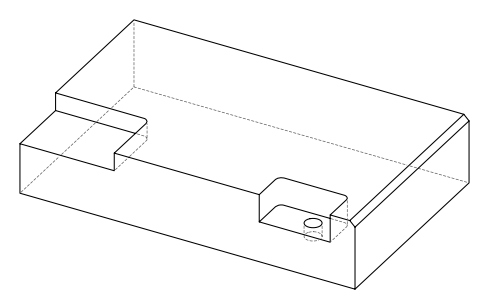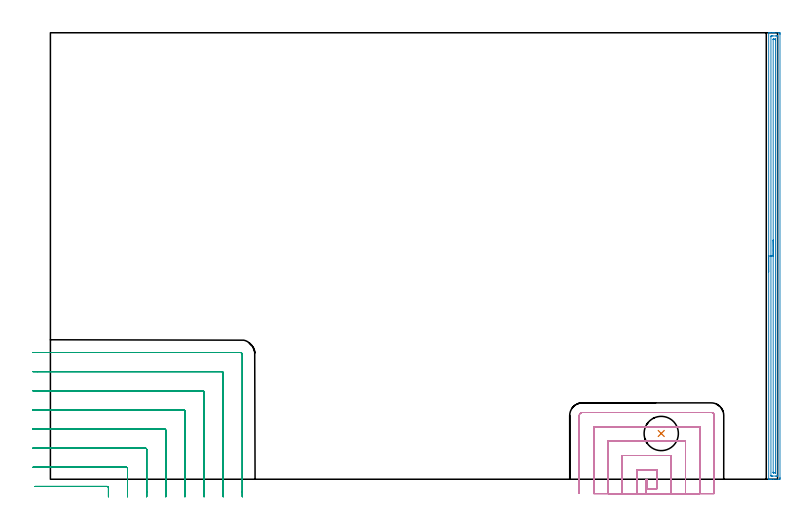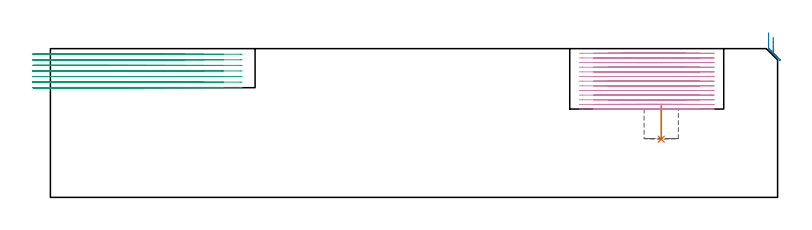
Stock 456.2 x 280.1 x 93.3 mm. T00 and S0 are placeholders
(PLAN: 4 operations, 3 tool changes, 50.4 min)
(1 INDEXABLE_INSERT_DRILL_BLIND_HOLE_FROM_SOLID | STEP1POCKET | NXT0302_014 | 0.09 min | 20495 mm3)
(2 AREA_MILL | FG_CHAMFER_SURFACE | UGT0205_001 | 6.91 min | 7061 mm3)
(3 MILL_CORNER_NOTCH_RECTANGULAR | CORNER_NOTCH_RECTANGULAR | UGT0201_008 | Follow Part, ap 4, ae 75% | 16.9 min | 274827 mm3)
(4 MILL_SLOT | SLOT_PARTIAL_RECTANGULAR | NXT0201_011 | Follow Part, ap 3, ae 75% | 26.53 min | 160623 mm3)
(TOOL NXT0302_014 | Index. Insert Drill 21.5mm [880-D2150L25-03] | D21.5 PA176 FL65 Z2)
(TOOL UGT0205_001 | Chamfer Mill 20 x 3 x 45 deg. | D20 FL50 Z2)
(TOOL UGT0201_008 | End Mill 16 mm | D16 FL32 Z4)
(TOOL NXT0201_011 | ENDMILL 12mm [2P460-1200-NA 1630] | D12 FL38 Z6)
(OP 1 INDEXABLE_INSERT_DRILL_BLIND_HOLE_FROM_SOLID)
G17 G21 G94 G90
T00 M6
G54
G17 G0 G90 X383.2 Y28.7 S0 M3
G43 Z103.3 H1
G94 G81 G98 Z36.5 F250. R57.4
G80
M5
M2
(OP 2 AREA_MILL)
G17 G21 G94 G90
T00 M6
G54
G17 G0 G90 X450.603 Y130.049 S1061 M3
G43 Z103.3 H0
Z103.297
G94 G1 Y130.087 Z102.425 F250.
Y130.201 Z101.56
Y130.39 Z100.709
Y130.652 Z99.877
Y130.986 Z99.071
Y131.389 Z98.297
Y131.858 Z97.561
Y132.389 Z96.869
Y132.978 Z96.226
Y133.621 Z95.636
Y134.314 Z95.105
Y135.049 Z94.637
Y135.823 Z94.234
Y136.629 Z93.9
Y137.461 Z93.638
Y138.313 Z93.449
Y139.178 Z93.335
Y140.049 Z93.297
X450.6 Y279.923 Z93.3
X450.602 Y280.092 Z93.288
X450.608 Y280.093 Z93.283
X450.965 Y280.1 Z92.934
X451.246 Z92.653
X451.944 Z91.95
X453.176 Z90.721
X453.709 Z90.186
X454.325 Z89.571
X456.971 Z86.926
X457.238 Y280.097 Z86.659
X457.692 Y280.09 Z86.206
X457.695 Y279.94 Z86.203
X457.699 Y279.476 Z86.201
X457.7 Y279.008 Z86.2
Y1.049
X457.699 Y0.624 Z86.201
X457.695 Y0.16 Z86.203
X457.691 Y0.009 Z86.206
X457.238 Y0. Z86.659
X453.709 Z90.186
X452.294 Z91.603
X451.944 Z91.95
X451.246 Z92.653
X450.966 Z92.934
X450.615 Z93.276
X450.605 Y0.065 Z93.289
X450.604 Y0.078 Z93.29
Y0.096 Z93.292
X450.606 Y0.174 Z93.294
X450.603 Y140.049 Z93.297
X452.017 Z91.883
X452.015 Y277.618 Z91.885
Y277.689
X452.022 Y278.09 Z91.878
X452.423 Y278.098 Z91.477
X452.827 Y278.099 Z91.073
X453.303 Y278.1 Z90.597
X455.067 Z88.833
X455.473 Y278.099 Z88.427
X455.952 Y278.097 Z87.948
X456.179 Y278.09 Z87.721
X456.279 Y278.067 Z87.621
X456.285 Y277.76 Z87.615
Y277.689
Y2.482
Y2.411
X456.278 Y2.01 Z87.622
X455.877 Y2.002 Z88.023
X455.473 Y2.001 Z88.427
X454.997 Y2. Z88.903
X453.233 Z90.667
X452.827 Y2.001 Z91.073
X452.348 Y2.003 Z91.552
X452.124 Y2.01 Z91.776
X452.027 Y2.036 Z91.873
X452.021 Y2.334 Z91.879
Y2.411
X452.017 Y140.049 Z91.883
X453.431 Z90.469
X453.429 Y275.901 Z90.471
X453.431 Y276.043 Z90.469
X453.433 Y276.077 Z90.467
X453.435 Y276.088 Z90.465
X453.448 Y276.091 Z90.452
X453.515 Y276.098 Z90.385
X453.709 Y276.099 Z90.191
X454.395 Y276.1 Z89.505
X454.591 Y276.099 Z89.309
X454.787 Y276.095 Z89.113
X454.842 Y276.091 Z89.058
X454.865 Y276.087 Z89.035
X454.867 Y276.07 Z89.033
X454.87 Y275.996 Z89.03
X454.871 Y275.901 Z89.029
X454.872 Y275.617 Z89.028
X454.871 Y4.199 Z89.029
X454.869 Y4.057 Z89.031
X454.867 Y4.023 Z89.033
X454.865 Y4.012 Z89.035
X454.852 Y4.009 Z89.048
X454.785 Y4.002 Z89.115
X454.591 Y4.001 Z89.309
X453.905 Y4. Z89.995
X453.709 Y4.002 Z90.191
X453.513 Y4.006 Z90.387
X453.458 Y4.01 Z90.442
X453.44 Y4.016 Z90.46
X453.439 Y4.033 Z90.461
X453.436 Y4.106 Z90.464
X453.435 Y4.199 Z90.465
X453.434 Y4.477 Z90.466
X453.431 Y140.049 Z90.469
Y140.921 Z90.507
Y141.786 Z90.621
Y142.638 Z90.809
Y143.47 Z91.072
Y144.276 Z91.406
Y145.049 Z91.808
Y145.785 Z92.277
Y146.477 Z92.808
Y147.12 Z93.398
Y147.71 Z94.041
Y148.241 Z94.733
Y148.71 Z95.469
Y149.112 Z96.243
Y149.446 Z97.049
Y149.709 Z97.881
Y149.897 Z98.732
Y150.011 Z99.597
Y150.049 Z100.469
G0 Z103.3
M5
M2
(OP 3 MILL_CORNER_NOTCH_RECTANGULAR)
G17 G21 G94 G90
T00 M6
G54
G17 G0 G90 X36.4 Y-11. S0 M3
G43 Z103.3 H0
Z89.8
G94 G1 Y-8. F250.
Y-5.294 F500.
G3 X35.607 Y-4.5 R0.8
G1 X-6.614
X-9.614 F250.
G0 Z103.3
X48.4 Y-11.
Z89.8
G1 Y-8.
Y6.706 F500.
G3 X47.606 Y7.5 R0.8
G1 X-8.
X-11. F250.
G0 Z103.3
X60.4 Y-11.
Z89.8
G1 Y-8.
Y18.706 F500.
G3 X59.606 Y19.5 R0.8
G1 X-8.
X-11. F250.
G0 Z103.3
X72.4 Y-11.
Z89.8
G1 Y-8.
Y30.705 F500.
G3 X71.605 Y31.5 R0.8
G1 X-8.
X-11. F250.
G0 Z103.3
X84.4 Y-11.
Z89.8
G1 Y-8.
Y42.705 F500.
G3 X83.605 Y43.5 R0.8
G1 X-8.
X-11. F250.
G0 Z103.3
X96.4 Y-11.
Z89.8
G1 Y-8.
Y54.705 F500.
G3 X95.605 Y55.5 R0.8
G1 X-8.
X-11. F250.
G0 Z103.3
X108.4 Y-11.
Z89.8
G1 Y-8.
Y66.704 F500.
G3 X107.604 Y67.5 R0.8
G1 X-8.
X-11. F250.
G0 Z103.3
X120.4 Y-11.
Z89.8
G1 Y-8.
Y78.2 F500.
G3 X119.1 Y79.5 R1.3
G1 X-8.
X-11. F250.
G0 Z103.3
X36.4 Y-11.
Z86.3
G1 Y-8.
Y-5.293 F500.
G3 X35.607 Y-4.5 R0.8
G1 X-6.614
X-9.614 F250.
G0 Z103.3
X48.4 Y-11.
Z86.3
G1 Y-8.
Y6.706 F500.
G3 X47.606 Y7.5 R0.8
G1 X-8.
X-11. F250.
G0 Z103.3
X60.4 Y-11.
Z86.3
G1 Y-8.
Y18.706 F500.
G3 X59.606 Y19.5 R0.8
G1 X-8.
X-11. F250.
G0 Z103.3
X72.4 Y-11.
Z86.3
G1 Y-8.
Y30.705 F500.
G3 X71.605 Y31.5 R0.8
G1 X-8.
X-11. F250.
G0 Z103.3
X84.4 Y-11.
Z86.3
G1 Y-8.
Y42.705 F500.
G3 X83.605 Y43.5 R0.8
G1 X-8.
X-11. F250.
G0 Z103.3
X96.4 Y-11.
Z86.3
G1 Y-8.
Y54.705 F500.
G3 X95.605 Y55.5 R0.8
G1 X-8.
X-11. F250.
G0 Z103.3
X108.4 Y-11.
Z86.3
G1 Y-8.
Y66.704 F500.
G3 X107.604 Y67.5 R0.8
G1 X-8.
X-11. F250.
G0 Z103.3
X120.4 Y-11.
Z86.3
G1 Y-8.
Y78.2 F500.
G3 X119.1 Y79.5 R1.3
G1 X-8.
X-11. F250.
G0 Z103.3
X36.4 Y-11.
Z82.8
G1 Y-8.
Y-5.293 F500.
G3 X35.607 Y-4.5 R0.8
G1 X-6.614
X-9.614 F250.
G0 Z103.3
X48.4 Y-11.
Z82.8
G1 Y-8.
Y6.706 F500.
G3 X47.606 Y7.5 R0.8
G1 X-8.
X-11. F250.
G0 Z103.3
X60.4 Y-11.
Z82.8
G1 Y-8.
Y18.706 F500.
G3 X59.606 Y19.5 R0.8
G1 X-8.
X-11. F250.
G0 Z103.3
X72.4 Y-11.
Z82.8
G1 Y-8.
Y30.705 F500.
G3 X71.605 Y31.5 R0.8
G1 X-8.
X-11. F250.
G0 Z103.3
X84.4 Y-11.
Z82.8
G1 Y-8.
Y42.705 F500.
G3 X83.605 Y43.5 R0.8
G1 X-8.
X-11. F250.
G0 Z103.3
X96.4 Y-11.
Z82.8
G1 Y-8.
Y54.705 F500.
G3 X95.605 Y55.5 R0.8
G1 X-8.
X-11. F250.
G0 Z103.3
X108.4 Y-11.
Z82.8
G1 Y-8.
Y66.704 F500.
G3 X107.604 Y67.5 R0.8
G1 X-8.
X-11. F250.
G0 Z103.3
X120.4 Y-11.
Z82.8
G1 Y-8.
Y78.2 F500.
G3 X119.1 Y79.5 R1.3
G1 X-8.
X-11. F250.
G0 Z103.3
X36.4 Y-11.
Z79.3
G1 Y-8.
Y-5.293 F500.
G3 X35.607 Y-4.5 R0.8
G1 X-6.614
X-9.614 F250.
G0 Z103.3
X48.4 Y-11.
Z79.3
G1 Y-8.
Y6.706 F500.
G3 X47.606 Y7.5 R0.8
G1 X-8.
X-11. F250.
G0 Z103.3
X60.4 Y-11.
Z79.3
G1 Y-8.
Y18.706 F500.
G3 X59.606 Y19.5 R0.8
G1 X-8.
X-11. F250.
G0 Z103.3
X72.4 Y-11.
Z79.3
G1 Y-8.
Y30.705 F500.
G3 X71.605 Y31.5 R0.8
G1 X-8.
X-11. F250.
G0 Z103.3
X84.4 Y-11.
Z79.3
G1 Y-8.
Y42.705 F500.
G3 X83.605 Y43.5 R0.8
G1 X-8.
X-11. F250.
G0 Z103.3
X96.4 Y-11.
Z79.3
G1 Y-8.
Y54.705 F500.
G3 X95.605 Y55.5 R0.8
G1 X-8.
X-11. F250.
G0 Z103.3
X108.4 Y-11.
Z79.3
G1 Y-8.
Y66.704 F500.
G3 X107.604 Y67.5 R0.8
G1 X-8.
X-11. F250.
G0 Z103.3
X120.4 Y-11.
Z79.3
G1 Y-8.
Y78.2 F500.
G3 X119.1 Y79.5 R1.3
G1 X-8.
X-11. F250.
G0 Z103.3
X36.4 Y-11.
Z75.8
G1 Y-8.
Y-5.293 F500.
G3 X35.607 Y-4.5 R0.8
G1 X-6.614
X-9.614 F250.
G0 Z103.3
X48.4 Y-11.
Z75.8
G1 Y-8.
Y6.706 F500.
G3 X47.606 Y7.5 R0.8
G1 X-8.
X-11. F250.
G0 Z103.3
X60.4 Y-11.
Z75.8
G1 Y-8.
Y18.706 F500.
G3 X59.606 Y19.5 R0.8
G1 X-8.
X-11. F250.
G0 Z103.3
X72.4 Y-11.
Z75.8
G1 Y-8.
Y30.705 F500.
G3 X71.605 Y31.5 R0.8
G1 X-8.
X-11. F250.
G0 Z103.3
X84.4 Y-11.
Z75.8
G1 Y-8.
Y42.705 F500.
G3 X83.605 Y43.5 R0.8
G1 X-8.
X-11. F250.
G0 Z103.3
X96.4 Y-11.
Z75.8
G1 Y-8.
Y54.705 F500.
G3 X95.605 Y55.5 R0.8
G1 X-8.
X-11. F250.
G0 Z103.3
X108.4 Y-11.
Z75.8
G1 Y-8.
Y66.704 F500.
G3 X107.604 Y67.5 R0.8
G1 X-8.
X-11. F250.
G0 Z103.3
X120.4 Y-11.
Z75.8
G1 Y-8.
Y78.2 F500.
G3 X119.1 Y79.5 R1.3
G1 X-8.
X-11. F250.
G0 Z103.3
X36.4 Y-11.
Z72.3
G1 Y-8.
Y-5.293 F500.
G3 X35.607 Y-4.5 R0.8
G1 X-6.614
X-9.614 F250.
G0 Z103.3
X48.4 Y-11.
Z72.3
G1 Y-8.
Y6.706 F500.
G3 X47.606 Y7.5 R0.8
G1 X-8.
X-11. F250.
G0 Z103.3
X60.4 Y-11.
Z72.3
G1 Y-8.
Y18.706 F500.
G3 X59.606 Y19.5 R0.8
G1 X-8.
X-11. F250.
G0 Z103.3
X72.4 Y-11.
Z72.3
G1 Y-8.
Y30.705 F500.
G3 X71.605 Y31.5 R0.8
G1 X-8.
X-11. F250.
G0 Z103.3
X84.4 Y-11.
Z72.3
G1 Y-8.
Y42.705 F500.
G3 X83.605 Y43.5 R0.8
G1 X-8.
X-11. F250.
G0 Z103.3
X96.4 Y-11.
Z72.3
G1 Y-8.
Y54.705 F500.
G3 X95.605 Y55.5 R0.8
G1 X-8.
X-11. F250.
G0 Z103.3
X108.4 Y-11.
Z72.3
G1 Y-8.
Y66.704 F500.
G3 X107.604 Y67.5 R0.8
G1 X-8.
X-11. F250.
G0 Z103.3
X120.4 Y-11.
Z72.3
G1 Y-8.
Y78.2 F500.
G3 X119.1 Y79.5 R1.3
G1 X-8.
X-11. F250.
G0 Z103.3
X36.4 Y-11.
Z68.8
G1 Y-8.
Y-5.293 F500.
G3 X35.607 Y-4.5 R0.8
G1 X-6.614
X-9.614 F250.
G0 Z103.3
X48.4 Y-11.
Z68.8
G1 Y-8.
Y6.706 F500.
G3 X47.606 Y7.5 R0.8
G1 X-8.
X-11. F250.
G0 Z103.3
X60.4 Y-11.
Z68.8
G1 Y-8.
Y18.706 F500.
G3 X59.606 Y19.5 R0.8
G1 X-8.
X-11. F250.
G0 Z103.3
X72.4 Y-11.
Z68.8
G1 Y-8.
Y30.705 F500.
G3 X71.605 Y31.5 R0.8
G1 X-8.
X-11. F250.
G0 Z103.3
X84.4 Y-11.
Z68.8
G1 Y-8.
Y42.705 F500.
G3 X83.605 Y43.5 R0.8
G1 X-8.
X-11. F250.
G0 Z103.3
X96.4 Y-11.
Z68.8
G1 Y-8.
Y54.705 F500.
G3 X95.605 Y55.5 R0.8
G1 X-8.
X-11. F250.
G0 Z103.3
X108.4 Y-11.
Z68.8
G1 Y-8.
Y66.704 F500.
G3 X107.604 Y67.5 R0.8
G1 X-8.
X-11. F250.
G0 Z103.3
X120.4 Y-11.
Z68.8
G1 Y-8.
Y78.2 F500.
G3 X119.1 Y79.5 R1.3
G1 X-8.
X-11. F250.
G0 Z103.3
M5
M2
(OP 4 MILL_SLOT)
G17 G21 G94 G90
T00 M6
G54
G17 G0 G90 X373.8 Y-9. S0 M3
G43 Z103.3 H1
Z90.385
G94 G1 Y-6. F250.
Y-0.1 F500.
X374.4
Y-6.
X380.4
Y5.9
X367.8
Y-6.
Y-9. F250.
X389.4
Y-6.
Y14.9 F500.
X358.8
Y-6.
Y-9. F250.
X398.4
Y-6.
Y23.9 F500.
X349.8
Y-6.
Y-9. F250.
X407.4
Y-6.
Y32.9 F500.
X385.403
X382.403 F250.
X384.006
X381.006
X340.8 F500.
Y-6.
Y-9. F250.
X416.4
Y-6.
Y40. F500.
G3 X414.5 Y41.9 R1.9
G1 X333.7
G3 X331.8 Y40. R1.9
G1 Y-6.
Y-9. F250.
G0 X373.8 Z87.469
G1 Y-6.
Y-0.1 F500.
X374.4
Y-6.
X380.4
Y5.9
X367.8
Y-6.
Y-9. F250.
X389.4
Y-6.
Y14.9 F500.
X358.8
Y-6.
Y-9. F250.
X398.4
Y-6.
Y23.9 F500.
X349.8
Y-6.
Y-9. F250.
X407.4
Y-6.
Y32.9 F500.
X385.404
X382.404 F250.
X383.996
X380.996
X340.8 F500.
Y-6.
Y-9. F250.
X416.4
Y-6.
Y40. F500.
G3 X414.5 Y41.9 R1.9
G1 X333.7
G3 X331.8 Y40. R1.9
G1 Y-6.
Y-9. F250.
G0 X373.8 Z84.554
G1 Y-6.
Y-0.1 F500.
X374.4
Y-6.
X380.4
Y5.9
X367.8
Y-6.
Y-9. F250.
X389.4
Y-6.
Y14.9 F500.
X358.8
Y-6.
Y-9. F250.
X398.4
Y-6.
Y23.9 F500.
X349.8
Y-6.
Y-9. F250.
X407.4
Y-6.
Y32.9 F500.
X385.403
X382.403 F250.
X384.006
X381.006
X340.8 F500.
Y-6.
Y-9. F250.
X416.4
Y-6.
Y40. F500.
G3 X414.5 Y41.9 R1.9
G1 X333.7
G3 X331.8 Y40. R1.9
G1 Y-6.
Y-9. F250.
G0 X373.8 Z81.638
G1 Y-6.
Y-0.1 F500.
X374.4
Y-6.
X380.4
Y5.9
X367.8
Y-6.
Y-9. F250.
X389.4
Y-6.
Y14.9 F500.
X358.8
Y-6.
Y-9. F250.
X398.4
Y-6.
Y23.9 F500.
X349.8
Y-6.
Y-9. F250.
X407.4
Y-6.
Y32.9 F500.
X385.403
X382.403 F250.
X384.006
X381.006
X340.8 F500.
Y-6.
Y-9. F250.
X416.4
Y-6.
Y40. F500.
G3 X414.5 Y41.9 R1.9
G1 X333.7
G3 X331.8 Y40. R1.9
G1 Y-6.
Y-9. F250.
G0 X373.8 Z78.723
G1 Y-6.
Y-0.1 F500.
X374.4
Y-6.
X380.4
Y5.9
X367.8
Y-6.
Y-9. F250.
X389.4
Y-6.
Y14.9 F500.
X358.8
Y-6.
Y-9. F250.
X398.4
Y-6.
Y23.9 F500.
X349.8
Y-6.
Y-9. F250.
X407.4
Y-6.
Y32.9 F500.
X385.403
X382.403 F250.
X384.006
X381.006
X340.8 F500.
Y-6.
Y-9. F250.
X416.4
Y-6.
Y40. F500.
G3 X414.5 Y41.9 R1.9
G1 X333.7
G3 X331.8 Y40. R1.9
G1 Y-6.
Y-9. F250.
G0 X373.8 Z75.808
G1 Y-6.
Y-0.1 F500.
X374.4
Y-6.
X380.4
Y5.9
X367.8
Y-6.
Y-9. F250.
X389.4
Y-6.
Y14.9 F500.
X358.8
Y-6.
Y-9. F250.
X398.4
Y-6.
Y23.9 F500.
X349.8
Y-6.
Y-9. F250.
X407.4
Y-6.
Y32.9 F500.
X385.403
X382.403 F250.
X384.006
X381.006
X340.8 F500.
Y-6.
Y-9. F250.
X416.4
Y-6.
Y40. F500.
G3 X414.5 Y41.9 R1.9
G1 X333.7
G3 X331.8 Y40. R1.9
G1 Y-6.
Y-9. F250.
G0 X373.8 Z72.892
G1 Y-6.
Y-0.1 F500.
X374.4
Y-6.
X380.4
Y5.9
X367.8
Y-6.
Y-9. F250.
X389.4
Y-6.
Y14.9 F500.
X358.8
Y-6.
Y-9. F250.
X398.4
Y-6.
Y23.9 F500.
X349.8
Y-6.
Y-9. F250.
X407.4
Y-6.
Y32.9 F500.
X385.403
X382.403 F250.
X384.006
X381.006
X340.8 F500.
Y-6.
Y-9. F250.
X416.4
Y-6.
Y40. F500.
G3 X414.5 Y41.9 R1.9
G1 X333.7
G3 X331.8 Y40. R1.9
G1 Y-6.
Y-9. F250.
G0 X373.8 Z69.977
G1 Y-6.
Y-0.1 F500.
X374.4
Y-6.
X380.4
Y5.9
X367.8
Y-6.
Y-9. F250.
X389.4
Y-6.
Y14.9 F500.
X358.8
Y-6.
Y-9. F250.
X398.4
Y-6.
Y23.9 F500.
X349.8
Y-6.
Y-9. F250.
X407.4
Y-6.
Y32.9 F500.
X385.403
X382.403 F250.
X384.006
X381.006
X340.8 F500.
Y-6.
Y-9. F250.
X416.4
Y-6.
Y40. F500.
G3 X414.5 Y41.9 R1.9
G1 X333.7
G3 X331.8 Y40. R1.9
G1 Y-6.
Y-9. F250.
G0 X373.8 Z67.062
G1 Y-6.
Y-0.1 F500.
X374.4
Y-6.
X380.4
Y5.9
X367.8
Y-6.
Y-9. F250.
X389.4
Y-6.
Y14.9 F500.
X358.8
Y-6.
Y-9. F250.
X398.4
Y-6.
Y23.9 F500.
X349.8
Y-6.
Y-9. F250.
X407.4
Y-6.
Y32.9 F500.
X385.403
X382.403 F250.
X384.006
X381.006
X340.8 F500.
Y-6.
Y-9. F250.
X416.4
Y-6.
Y40. F500.
G3 X414.5 Y41.9 R1.9
G1 X333.7
G3 X331.8 Y40. R1.9
G1 Y-6.
Y-9. F250.
G0 X373.8 Z64.146
G1 Y-6.
Y-0.1 F500.
X374.4
Y-6.
X380.4
Y5.9
X367.8
Y-6.
Y-9. F250.
X389.4
Y-6.
Y14.9 F500.
X358.8
Y-6.
Y-9. F250.
X398.4
Y-6.
Y23.9 F500.
X349.8
Y-6.
Y-9. F250.
X407.4
Y-6.
Y32.9 F500.
X385.403
X382.403 F250.
X384.006
X381.006
X340.8 F500.
Y-6.
Y-9. F250.
X416.4
Y-6.
Y40. F500.
G3 X414.5 Y41.9 R1.9
G1 X333.7
G3 X331.8 Y40. R1.9
G1 Y-6.
Y-9. F250.
G0 X373.8 Z61.231
G1 Y-6.
Y-0.1 F500.
X374.4
Y-6.
X380.4
Y5.9
X367.8
Y-6.
Y-9. F250.
X389.4
Y-6.
Y14.9 F500.
X358.8
Y-6.
Y-9. F250.
X398.4
Y-6.
Y23.9 F500.
X349.8
Y-6.
Y-9. F250.
X407.4
Y-6.
Y32.9 F500.
X385.403
X382.403 F250.
X384.006
X381.006
X340.8 F500.
Y-6.
Y-9. F250.
X416.4
Y-6.
Y40. F500.
G3 X414.5 Y41.9 R1.9
G1 X333.7
G3 X331.8 Y40. R1.9
G1 Y-6.
Y-9. F250.
G0 X373.8 Z58.315
G1 Y-6.
Y-0.1 F500.
X374.4
Y-6.
X380.4
Y5.9
X367.8
Y-6.
Y-9. F250.
X389.4
Y-6.
Y14.9 F500.
X358.8
Y-6.
Y-9. F250.
X398.4
Y-6.
Y23.9 F500.
X349.8
Y-6.
Y-9. F250.
X407.4
Y-6.
Y32.9 F500.
X385.403
X382.403 F250.
X384.006
X381.006
X340.8 F500.
Y-6.
Y-9. F250.
X416.4
Y-6.
Y40. F500.
G3 X414.5 Y41.9 R1.9
G1 X333.7
G3 X331.8 Y40. R1.9
G1 Y-6.
Y-9. F250.
G0 X373.8 Z55.4
G1 Y-6.
Y-0.1 F500.
X374.4
Y-6.
X380.4
Y5.9
X367.8
Y-6.
Y-9. F250.
X389.4
Y-6.
Y14.9 F500.
X358.8
Y-6.
Y-9. F250.
X398.4
Y-6.
Y23.9 F500.
X349.8
Y-6.
Y-9. F250.
X407.4
Y-6.
Y32.9 F500.
X385.403
X382.403 F250.
X384.006
X381.006
X340.8 F500.
Y-6.
Y-9. F250.
X416.4
Y-6.
Y40. F500.
G3 X414.5 Y41.9 R1.9
G1 X333.7
G3 X331.8 Y40. R1.9
G1 Y-6.
Y-9. F250.
G0 Z103.3
M5
M2
